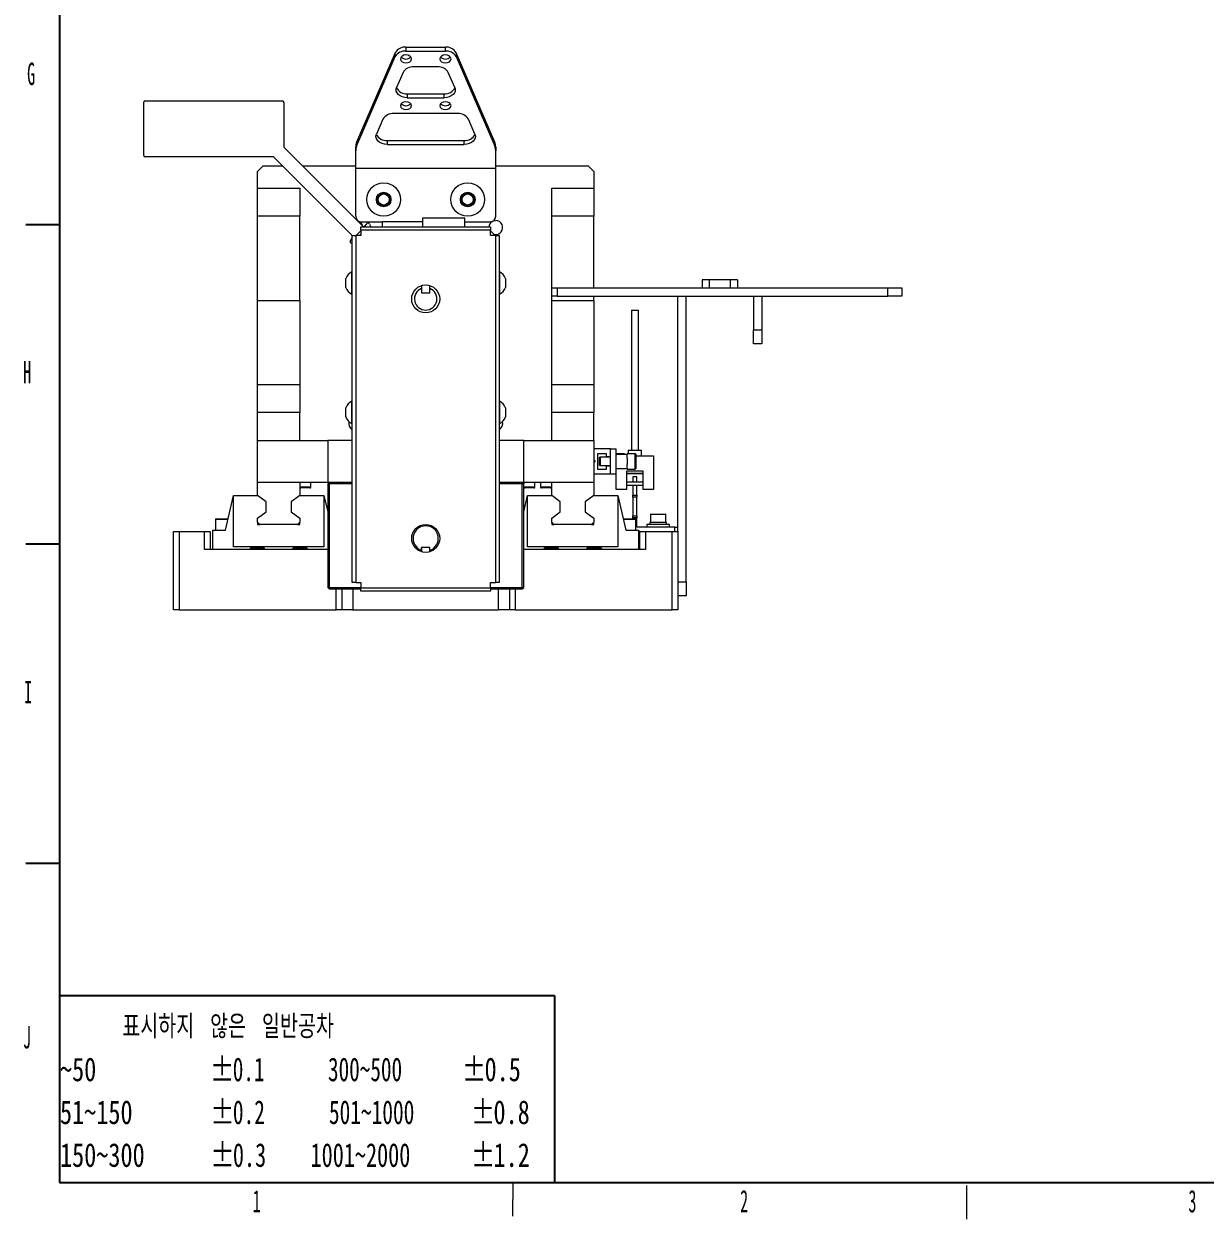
# Model space of a CAD drawing. Header units: millimetres. Extents: x 19 to 1667, y -46 to 1235.
# Drawn here: x 19.3 to 441.1, y 8.2 to 434.9 of the extents above; entities that cross this region are included whole.
import ezdxf

# ---------------------------------------------------------------- set-up
doc = ezdxf.new("R2010")
doc.units = ezdxf.units.MM
doc.header["$LTSCALE"] = 4
doc.layers.add('12', color=4, linetype='Continuous')
doc.styles.add('SLDTEXTSTYLE10', font='TXT', dxfattribs={"width": 0.75, "bigfont": 'bigfont'})
doc.styles.add('SLDTEXTSTYLE11', font='TXT', dxfattribs={"width": 0.75})
doc.styles.add('SLDTEXTSTYLE12', font='TXT', dxfattribs={"width": 0.65625})
doc.styles.add('SLDTEXTSTYLE13', font='TXT', dxfattribs={"width": 0.661765})
doc.styles.add('SLDTEXTSTYLE14', font='TXT', dxfattribs={"width": 0.6875})
doc.styles.add('SLDTEXTSTYLE5', font='TXT', dxfattribs={"width": 0.525})

# ---------------------------------------------------------------- blocks, each defined once
blk = doc.blocks.new('블록12')
for p, q in [((31.99, 1161.2), (31.99, 21.2)), ((31.99, 363.2), (19.99, 363.2)), ((31.99, 249.2), (19.99, 249.2)), ((31.99, 135.2), (19.99, 135.2)), ((31.99, 88.06), (208.79, 88.06)), ((208.79, 88.06), (208.79, 21.2)), ((31.99, 21.2), (1651.99, 21.2))]:
    blk.add_line(p, q)
at = {"color": 9, "linetype": 'Continuous', "lineweight": 18}
for p, q in [((193.98, 9.2), (193.99, 21.2)), ((355.99, 8.18), (355.99, 20.18))]:
    blk.add_line(p, q, dxfattribs=at)

msp = doc.modelspace()

# ---------------------------------------------------------------- linework, layer by layer
at = {"color": 7, "linetype": 'Continuous', "lineweight": 18}
for p, q in [((151.944, 424.633), (138.156, 392.674)), ((138.156, 391.259), (151.944, 423.219)), ((151.944, 423.219), (151.944, 424.633)), ((155.77, 426.636), (155.77, 425.222)), ((155.77, 426.636), (169.846, 426.636)), ((155.77, 425.222), (169.846, 425.222)), ((169.846, 425.222), (169.846, 426.636)), ((173.672, 424.633), (173.672, 423.219)), ((187.46, 392.674), (173.672, 424.633)), ((173.672, 423.219), (187.46, 391.259)), ((167.059, 419.565), (158.557, 419.565)), ((154.731, 417.562), (152.417, 412.198)), ((173.199, 412.198), (170.885, 417.562)), ((156.243, 409.959), (156.243, 408.544)), ((156.243, 409.959), (169.373, 409.959)), ((169.373, 408.544), (169.373, 409.959)), ((62.113, 387.91), (62.113, 406.91)), ((62.613, 407.41), (111.613, 407.41)), ((112.113, 406.91), (112.113, 391.152)), ((156.243, 408.544), (169.373, 408.544)), ((174.254, 402.887), (151.362, 402.887)), ((147.536, 400.884), (145.222, 395.52)), ((180.394, 395.52), (178.08, 400.884)), ((138.156, 392.674), (138.156, 391.259)), ((149.048, 393.281), (149.048, 391.867)), ((149.048, 393.281), (176.568, 393.281)), ((176.568, 391.867), (176.568, 393.281)), ((187.46, 391.259), (187.46, 392.674)), ((112.26, 390.799), (140.347, 362.711)), ((137.808, 389.609), (137.808, 391.023)), ((137.808, 383.381), (137.808, 389.609)), ((149.048, 391.867), (176.568, 391.867)), ((187.808, 391.023), (187.808, 389.609)), ((187.808, 383.381), (187.808, 389.609)), ((108.371, 387.41), (62.613, 387.41)), ((104.808, 384.21), (102.808, 382.21)), ((104.808, 384.21), (111.778, 384.21)), ((136.608, 359.379), (108.724, 387.263)), ((118.849, 384.21), (137.808, 384.21)), ((187.808, 384.21), (220.808, 384.21)), ((222.808, 382.21), (220.808, 384.21)), ((102.808, 376.21), (102.808, 382.21)), ((137.808, 383.381), (187.808, 383.381)), ((137.808, 366.21), (137.808, 383.381)), ((187.808, 366.21), (187.808, 383.381)), ((222.808, 382.21), (222.808, 376.21)), ((102.808, 376.21), (117.808, 376.21)), ((102.808, 366.21), (102.808, 376.21)), ((117.808, 376.21), (117.808, 366.21)), ((207.808, 376.21), (222.808, 376.21)), ((207.808, 366.21), (207.808, 376.21)), ((222.808, 376.21), (222.808, 366.21)), ((147.214, 369.978), (145.579, 371.608)), ((148.402, 374.442), (146.172, 373.84)), ((148.402, 374.442), (150.038, 372.811)), ((177.214, 369.978), (175.579, 371.608)), ((178.402, 374.442), (176.172, 373.84)), ((178.402, 374.442), (180.038, 372.811)), ((147.214, 369.978), (149.444, 370.58)), ((177.214, 369.978), (179.444, 370.58)), ((117.808, 366.21), (102.808, 366.21)), ((102.808, 336.21), (102.808, 366.21)), ((117.808, 336.21), (117.808, 366.21)), ((138.426, 364.632), (138.698, 364.546)), ((139.808, 364.21), (147.43, 364.21)), ((141.054, 362.711), (141.939, 363.596)), ((142.755, 363.434), (143.179, 362.41)), ((147.43, 362.41), (147.43, 364.215)), ((161.658, 364.215), (147.43, 364.215)), ((161.658, 365.515), (161.658, 362.41)), ((176.758, 365.515), (161.658, 365.515)), ((176.758, 362.41), (176.758, 365.515)), ((176.758, 364.21), (185.808, 364.21)), ((186.918, 364.546), (187.808, 364.71)), ((222.808, 366.21), (207.808, 366.21)), ((207.808, 340.71), (207.808, 366.21)), ((222.808, 340.71), (222.808, 366.21)), ((136.608, 235.41), (136.608, 359.41)), ((136.608, 359.41), (137.808, 359.41)), ((137.808, 359.41), (137.808, 235.41)), ((139.608, 359.41), (137.808, 359.41)), ((139.608, 361.01), (138.008, 359.41)), ((139.608, 359.754), (139.333, 359.41)), ((139.608, 362.41), (186.008, 362.41)), ((139.608, 361.21), (139.608, 362.41)), ((186.008, 361.21), (139.608, 361.21)), ((139.608, 361.21), (139.608, 359.41)), ((186.008, 362.41), (186.008, 361.21)), ((186.008, 359.41), (186.008, 361.21)), ((187.608, 359.41), (186.008, 361.01)), ((186.284, 359.41), (186.008, 359.754)), ((187.808, 359.41), (186.008, 359.41)), ((187.808, 235.41), (187.808, 359.41)), ((187.808, 359.41), (189.008, 359.41)), ((189.008, 359.41), (189.008, 235.41)), ((135.927, 357.584), (136.608, 358.265)), ((136.608, 356.553), (136.089, 356.768)), ((136.608, 346.41), (136.408, 346.41)), ((136.408, 338.41), (136.408, 346.41)), ((189.208, 346.41), (189.008, 346.41)), ((189.208, 346.41), (189.208, 338.41)), ((134.308, 340.766), (134.308, 344.053)), ((161.308, 341.485), (161.308, 340.423)), ((164.308, 340.423), (164.308, 341.485)), ((191.308, 344.053), (191.308, 340.766)), ((261.508, 343.51), (261.508, 340.71)), ((264.058, 343.51), (261.508, 343.51)), ((264.058, 343.51), (264.058, 340.71)), ((271.558, 343.51), (264.058, 343.51)), ((271.558, 343.51), (271.558, 340.71)), ((274.108, 343.51), (271.558, 343.51)), ((274.108, 343.51), (274.108, 340.71)), ((136.408, 338.41), (136.608, 338.41)), ((161.308, 340.423), (161.308, 338.915)), ((161.308, 338.915), (164.308, 338.915)), ((164.308, 338.915), (164.308, 340.423)), ((189.008, 338.41), (189.208, 338.41)), ((207.808, 337.71), (207.808, 340.71)), ((207.808, 340.71), (209.808, 340.71)), ((209.808, 337.71), (207.808, 337.71)), ((207.808, 336.21), (207.808, 337.71)), ((209.808, 340.71), (209.808, 337.71)), ((209.808, 340.71), (327.808, 340.71)), ((209.808, 337.71), (327.808, 337.71)), ((222.808, 336.21), (222.808, 337.71)), ((252.808, 253.71), (252.808, 337.71)), ((255.808, 235.71), (255.808, 337.71)), ((279.808, 337.71), (279.808, 325.71)), ((282.808, 337.71), (282.808, 325.71)), ((327.808, 337.71), (327.808, 340.71)), ((327.808, 340.71), (332.808, 340.71)), ((332.808, 337.71), (327.808, 337.71)), ((332.808, 340.71), (332.808, 337.71)), ((102.808, 336.21), (117.808, 336.21)), ((102.808, 306.21), (102.808, 336.21)), ((117.808, 336.21), (117.808, 306.21)), ((207.808, 336.21), (222.808, 336.21)), ((207.808, 306.21), (207.808, 336.21)), ((222.808, 336.21), (222.808, 306.21)), ((236.258, 332.71), (236.258, 282.71)), ((236.258, 332.71), (238.758, 332.71)), ((238.758, 282.71), (238.758, 332.71)), ((279.808, 325.71), (282.808, 325.71)), ((279.808, 320.71), (279.808, 325.71)), ((282.808, 325.71), (282.808, 320.71)), ((282.808, 320.71), (279.808, 320.71)), ((102.808, 306.21), (117.808, 306.21)), ((102.808, 296.21), (102.808, 306.21)), ((117.808, 306.21), (117.808, 296.21)), ((207.808, 306.21), (222.808, 306.21)), ((207.808, 296.21), (207.808, 306.21)), ((222.808, 306.21), (222.808, 296.21)), ((136.608, 300.21), (136.408, 300.21)), ((136.408, 292.21), (136.408, 300.21)), ((189.208, 300.21), (189.008, 300.21)), ((189.208, 300.21), (189.208, 292.21)), ((102.808, 286.21), (102.808, 296.21)), ((117.808, 296.21), (102.808, 296.21)), ((117.808, 286.21), (117.808, 296.21)), ((134.308, 294.566), (134.308, 297.853)), ((191.308, 297.853), (191.308, 294.566)), ((207.808, 286.21), (207.808, 296.21)), ((222.808, 296.21), (207.808, 296.21)), ((222.808, 286.21), (222.808, 296.21)), ((136.408, 292.21), (136.608, 292.21)), ((189.008, 292.21), (189.208, 292.21)), ((102.808, 271.21), (102.808, 286.21)), ((102.808, 286.21), (127.808, 286.21)), ((127.808, 286.21), (127.808, 271.21)), ((136.608, 286.21), (127.808, 286.21)), ((197.808, 286.21), (189.008, 286.21)), ((197.808, 271.21), (197.808, 286.21)), ((197.808, 286.21), (222.808, 286.21)), ((222.808, 286.21), (222.808, 271.21)), ((228.808, 283.21), (222.808, 283.21)), ((228.808, 280.41), (228.808, 283.21)), ((228.808, 283.21), (230.808, 283.21)), ((230.808, 274.21), (230.808, 283.21)), ((235.108, 282.71), (235.108, 281.46)), ((235.108, 282.71), (239.908, 282.71)), ((239.908, 280.71), (239.908, 282.71)), ((222.808, 279.21), (223.308, 278.71)), ((223.308, 278.71), (222.808, 278.21)), ((224.308, 281.56), (227.308, 281.56)), ((224.308, 275.86), (224.308, 281.56)), ((225.089, 280.21), (224.808, 279.929)), ((224.808, 279.929), (224.808, 278.71)), ((224.808, 278.71), (224.808, 277.49)), ((224.808, 277.49), (225.089, 277.21)), ((228.808, 280.21), (225.089, 280.21)), ((225.089, 280.21), (225.089, 278.71)), ((225.089, 278.71), (225.089, 277.21)), ((227.308, 281.56), (227.308, 280.41)), ((227.308, 280.41), (228.808, 280.41)), ((228.808, 277.01), (228.808, 280.41)), ((233.658, 281.46), (230.808, 281.46)), ((234.808, 281.21), (230.808, 281.21)), ((233.658, 281.21), (233.658, 281.46)), ((233.808, 281.31), (233.808, 281.21)), ((237.658, 281.46), (234.808, 281.46)), ((234.808, 281.46), (234.808, 281.21)), ((234.808, 279.855), (234.808, 281.21)), ((234.808, 279.855), (234.808, 278.71)), ((234.808, 278.71), (234.808, 277.564)), ((234.808, 276.21), (234.808, 277.564)), ((237.658, 278.71), (237.658, 281.46)), ((237.658, 275.96), (237.658, 278.71)), ((237.808, 281.31), (237.808, 278.71)), ((237.808, 280.71), (244.208, 280.71)), ((237.808, 278.71), (237.808, 276.11)), ((244.208, 280.71), (244.208, 268.71)), ((222.808, 274.21), (228.808, 274.21)), ((227.308, 275.86), (224.308, 275.86)), ((225.089, 277.21), (228.808, 277.21)), ((227.308, 277.01), (227.308, 275.86)), ((228.808, 277.01), (227.308, 277.01)), ((228.808, 274.21), (228.808, 277.01)), ((228.808, 274.21), (230.808, 274.21)), ((230.808, 276.21), (234.808, 276.21)), ((230.808, 268.71), (230.808, 274.21)), ((240.508, 275.21), (234.508, 275.21)), ((234.508, 275.21), (234.508, 268.71)), ((234.508, 274.51), (240.508, 274.51)), ((240.508, 274.21), (234.508, 274.21)), ((234.808, 276.21), (234.808, 275.96)), ((234.808, 275.96), (237.658, 275.96)), ((238.258, 273.21), (236.758, 273.21)), ((236.758, 273.21), (236.758, 271.31)), ((238.258, 271.31), (238.258, 273.21)), ((240.508, 268.71), (240.508, 275.21)), ((102.808, 266.51), (102.808, 271.21)), ((127.808, 271.21), (102.808, 271.21)), ((117.808, 271.21), (117.808, 266.51)), ((117.808, 269.61), (119.808, 269.61)), ((119.808, 269.21), (118.208, 269.21)), ((119.808, 269.61), (121.808, 269.61)), ((121.408, 269.21), (119.808, 269.21)), ((121.808, 269.61), (121.808, 271.21)), ((128.308, 271.21), (127.808, 270.71)), ((136.608, 271.21), (127.808, 271.21)), ((127.808, 270.71), (128.308, 270.71)), ((127.808, 270.71), (127.808, 233.71)), ((128.308, 270.71), (128.308, 271.21)), ((128.308, 270.71), (128.308, 233.71)), ((136.608, 270.71), (128.308, 270.71)), ((197.808, 271.21), (189.008, 271.21)), ((197.308, 270.71), (189.008, 270.71)), ((197.308, 271.21), (197.308, 270.71)), ((197.808, 270.71), (197.308, 271.21)), ((197.308, 233.71), (197.308, 270.71)), ((197.308, 270.71), (197.808, 270.71)), ((197.808, 271.21), (197.808, 270.71)), ((222.808, 271.21), (197.808, 271.21)), ((197.808, 233.71), (197.808, 270.71)), ((197.808, 269.61), (199.808, 269.61)), ((199.808, 269.21), (198.208, 269.21)), ((199.808, 269.61), (201.808, 269.61)), ((201.408, 269.21), (199.808, 269.21)), ((201.808, 269.61), (201.808, 271.21)), ((203.808, 271.21), (203.808, 269.61)), ((203.808, 269.61), (205.808, 269.61)), ((205.808, 269.21), (204.208, 269.21)), ((205.808, 269.61), (207.808, 269.61)), ((207.408, 269.21), (205.808, 269.21)), ((207.808, 266.51), (207.808, 271.21)), ((222.808, 271.21), (222.808, 266.51)), ((240.508, 271.31), (234.508, 271.31)), ((240.508, 270.11), (234.508, 270.11)), ((236.758, 270.11), (236.758, 266.624)), ((238.258, 266.624), (238.258, 270.11)), ((91.307, 254.21), (94.158, 266.51)), ((94.158, 248.175), (94.158, 266.51)), ((94.158, 266.51), (102.808, 266.51)), ((105.808, 264.26), (102.808, 266.51)), ((117.808, 266.51), (114.808, 264.26)), ((117.808, 266.51), (126.458, 266.51)), ((126.458, 266.51), (126.458, 248.175)), ((126.458, 266.51), (127.808, 260.685)), ((197.808, 260.685), (199.158, 266.51)), ((199.158, 248.175), (199.158, 266.51)), ((199.158, 266.51), (207.808, 266.51)), ((210.808, 264.26), (207.808, 266.51)), ((222.808, 266.51), (219.808, 264.26)), ((222.808, 266.51), (231.458, 266.51)), ((234.508, 268.71), (230.808, 268.71)), ((231.458, 266.51), (231.458, 248.175)), ((231.458, 266.51), (234.309, 254.21)), ((236.758, 266.624), (238.258, 266.624)), ((236.758, 265.917), (236.758, 266.624)), ((238.258, 265.917), (236.758, 265.917)), ((236.758, 265.917), (236.758, 259.253)), ((238.258, 266.624), (238.258, 265.917)), ((238.258, 259.253), (238.258, 265.917)), ((244.208, 268.71), (240.508, 268.71)), ((102.808, 258.46), (105.808, 260.71)), ((105.808, 260.71), (105.808, 264.26)), ((114.808, 264.26), (114.808, 260.71)), ((114.808, 260.71), (117.808, 258.46)), ((207.808, 258.46), (210.808, 260.71)), ((210.808, 260.71), (210.808, 264.26)), ((219.808, 264.26), (219.808, 260.71)), ((219.808, 260.71), (222.808, 258.46)), ((87.808, 258.01), (87.808, 254.21)), ((92.188, 258.01), (87.808, 258.01)), ((88.008, 258.21), (91.372, 258.21)), ((91.372, 258.21), (92.234, 258.21)), ((102.808, 256.96), (102.808, 258.46)), ((103.558, 256.21), (102.808, 256.96)), ((102.808, 256.96), (102.808, 256.21)), ((102.808, 256.21), (103.558, 256.21)), ((117.058, 256.21), (103.558, 256.21)), ((117.808, 256.96), (117.058, 256.21)), ((117.058, 256.21), (117.808, 256.21)), ((117.808, 258.46), (117.808, 256.96)), ((117.808, 256.21), (117.808, 256.96)), ((207.808, 256.96), (207.808, 258.46)), ((208.558, 256.21), (207.808, 256.96)), ((207.808, 256.96), (207.808, 256.21)), ((207.808, 256.21), (208.558, 256.21)), ((222.058, 256.21), (208.558, 256.21)), ((222.808, 256.96), (222.058, 256.21)), ((222.058, 256.21), (222.808, 256.21)), ((222.808, 258.46), (222.808, 256.96)), ((222.808, 256.21), (222.808, 256.96)), ((233.382, 258.21), (237.608, 258.21)), ((237.808, 258.01), (233.428, 258.01)), ((236.758, 259.253), (238.258, 259.253)), ((236.758, 258.546), (236.758, 259.253)), ((238.258, 258.546), (236.758, 258.546)), ((236.758, 258.21), (236.758, 258.546)), ((237.808, 254.21), (237.808, 258.01)), ((238.258, 259.253), (238.258, 258.546)), ((238.258, 255.21), (238.258, 258.546)), ((241.808, 256.21), (241.808, 255.21)), ((249.808, 256.21), (241.808, 256.21)), ((242.858, 256.91), (242.858, 256.21)), ((248.758, 256.91), (242.858, 256.91)), ((243.058, 259.76), (243.058, 256.91)), ((248.558, 259.76), (243.058, 259.76)), ((243.208, 259.91), (248.408, 259.91)), ((248.558, 256.91), (248.558, 259.76)), ((248.758, 256.21), (248.758, 256.91)), ((249.808, 255.21), (249.808, 256.21)), ((72.808, 225.71), (72.808, 253.71)), ((72.808, 253.71), (74.808, 253.71)), ((74.808, 253.71), (74.808, 225.71)), ((74.808, 253.71), (83.808, 253.71)), ((83.808, 247.21), (83.808, 253.71)), ((83.808, 253.71), (85.808, 253.71)), ((85.808, 253.71), (85.808, 247.21)), ((86.808, 247.21), (86.808, 254.21)), ((86.808, 254.21), (91.307, 254.21)), ((234.309, 254.21), (238.808, 254.21)), ((251.808, 255.21), (238.258, 255.21)), ((238.808, 254.21), (238.808, 247.21)), ((239.308, 253.71), (238.808, 253.71)), ((239.308, 247.21), (239.308, 253.71)), ((239.308, 253.71), (241.308, 253.71)), ((241.308, 253.71), (241.308, 247.21)), ((241.308, 253.71), (250.808, 253.71)), ((250.808, 225.71), (250.808, 253.71)), ((250.808, 253.71), (252.808, 253.71)), ((251.808, 253.71), (251.808, 255.21)), ((251.808, 255.21), (252.808, 255.21)), ((252.808, 253.71), (252.808, 225.71)), ((126.458, 248.175), (94.158, 248.175)), ((100.216, 247.692), (99.733, 247.21)), ((105.126, 247.692), (100.216, 247.692)), ((105.608, 247.21), (105.126, 247.692)), ((115.491, 247.692), (115.008, 247.21)), ((120.401, 247.692), (115.491, 247.692)), ((120.883, 247.21), (120.401, 247.692)), ((164.308, 248.01), (161.308, 248.01)), ((161.308, 248.01), (161.308, 246.967)), ((161.308, 246.44), (161.308, 248.01)), ((164.308, 246.967), (164.308, 248.01)), ((164.308, 246.44), (164.308, 248.01)), ((231.458, 248.175), (199.158, 248.175)), ((205.216, 247.692), (204.733, 247.21)), ((210.126, 247.692), (205.216, 247.692)), ((210.608, 247.21), (210.126, 247.692)), ((220.491, 247.692), (220.008, 247.21)), ((225.401, 247.692), (220.491, 247.692)), ((225.883, 247.21), (225.401, 247.692)), ((127.808, 247.21), (83.808, 247.21)), ((161.308, 246.967), (161.308, 246.44)), ((164.308, 246.44), (164.308, 246.967)), ((241.308, 247.21), (197.808, 247.21)), ((137.808, 235.41), (136.608, 235.41)), ((137.808, 235.41), (139.608, 235.41)), ((139.608, 235.41), (139.608, 233.61)), ((186.008, 235.41), (187.808, 235.41)), ((186.008, 233.61), (186.008, 235.41)), ((189.008, 235.41), (187.808, 235.41)), ((252.808, 235.71), (255.808, 235.71)), ((255.808, 235.71), (255.808, 230.71)), ((127.808, 233.71), (128.308, 233.21)), ((128.308, 233.71), (127.808, 233.71)), ((128.308, 233.71), (139.608, 233.71)), ((128.308, 233.21), (128.308, 233.71)), ((128.308, 233.21), (139.608, 233.21)), ((130.808, 225.71), (130.808, 233.21)), ((132.808, 233.21), (132.808, 225.71)), ((136.808, 233.21), (136.808, 225.71)), ((139.608, 233.61), (186.008, 233.61)), ((139.608, 232.41), (139.608, 233.61)), ((186.008, 232.41), (139.608, 232.41)), ((186.008, 233.71), (197.308, 233.71)), ((186.008, 233.61), (186.008, 232.41)), ((186.008, 233.21), (197.308, 233.21)), ((188.808, 225.71), (188.808, 233.21)), ((192.808, 225.71), (192.808, 233.21)), ((194.808, 233.21), (194.808, 225.71)), ((197.308, 233.71), (197.308, 233.21)), ((197.808, 233.71), (197.308, 233.71)), ((197.308, 233.21), (197.808, 233.71)), ((255.808, 230.71), (252.808, 230.71)), ((74.808, 225.71), (72.808, 225.71)), ((74.808, 225.71), (130.808, 225.71)), ((132.808, 225.71), (130.808, 225.71)), ((136.808, 225.71), (132.808, 225.71)), ((136.808, 225.71), (188.808, 225.71)), ((192.808, 225.71), (188.808, 225.71)), ((194.808, 225.71), (192.808, 225.71)), ((194.808, 225.71), (250.808, 225.71)), ((252.808, 225.71), (250.808, 225.71))]:
    msp.add_line(p, q, dxfattribs=at)
at = {"color": 7, "linetype": 'Continuous', "lineweight": 18, "flags": 128}
for points in [[(155.77, 420.979), (156.535, 421.087), (157.184, 421.394), (157.618, 421.852), (157.77, 422.394), (157.618, 422.935), (157.184, 423.394), (156.535, 423.7), (155.77, 423.808), (155.005, 423.7), (154.356, 423.394), (153.922, 422.935), (153.77, 422.394), (153.922, 421.852), (154.356, 421.394), (155.005, 421.087), (155.77, 420.979)], [(169.846, 423.808), (169.081, 423.7), (168.432, 423.394), (167.999, 422.935), (167.846, 422.394), (167.999, 421.852), (168.432, 421.394), (169.081, 421.087), (169.846, 420.979), (170.612, 421.087), (171.261, 421.394), (171.694, 421.852), (171.846, 422.394), (171.694, 422.935), (171.261, 423.394), (170.612, 423.7), (169.846, 423.808)], [(156.243, 408.544), (155.318, 408.621), (154.443, 408.847), (153.666, 409.21), (153.028, 409.69), (152.565, 410.261), (152.301, 410.892), (152.251, 411.55), (152.417, 412.198)], [(173.199, 412.198), (173.366, 411.55), (173.315, 410.892), (173.051, 410.261), (172.588, 409.69), (171.951, 409.21), (171.173, 408.847), (170.298, 408.621), (169.373, 408.544)], [(155.77, 404.302), (156.535, 404.409), (157.184, 404.716), (157.618, 405.175), (157.77, 405.716), (157.618, 406.257), (157.184, 406.716), (156.535, 407.022), (155.77, 407.13), (155.005, 407.022), (154.356, 406.716), (153.922, 406.257), (153.77, 405.716), (153.922, 405.175), (154.356, 404.716), (155.005, 404.409), (155.77, 404.302)], [(169.846, 407.13), (169.081, 407.022), (168.432, 406.716), (167.999, 406.257), (167.846, 405.716), (167.999, 405.175), (168.432, 404.716), (169.081, 404.409), (169.846, 404.302), (170.612, 404.409), (171.261, 404.716), (171.694, 405.175), (171.846, 405.716), (171.694, 406.257), (171.261, 406.716), (170.612, 407.022), (169.846, 407.13)], [(149.048, 391.867), (148.123, 391.943), (147.248, 392.169), (146.471, 392.532), (145.833, 393.012), (145.37, 393.583), (145.106, 394.215), (145.056, 394.872), (145.222, 395.52)], [(180.394, 395.52), (180.561, 394.872), (180.51, 394.215), (180.246, 393.583), (179.783, 393.012), (179.146, 392.532), (178.368, 392.169), (177.493, 391.943), (176.568, 391.867)]]:
    msp.add_lwpolyline(points, dxfattribs=at)
at = {"color": 7, "linetype": 'Continuous', "lineweight": 18}
for centre, radius in [((147.808, 372.21), 6), ((177.808, 372.21), 6), ((147.808, 372.21), 2.609), ((147.808, 372.21), 1.98), ((177.808, 372.21), 2.609), ((177.808, 372.21), 1.98), ((162.808, 336.715), 5), ((162.808, 251.21), 5)]:
    msp.add_circle(centre, radius, dxfattribs=at)
for centre, radius, start, end in [((155.459, 422.574), 4.074, 85.63, 149.64041), ((155.459, 421.16), 4.074, 85.63, 149.64041), ((155.77, 424.73), 2.378, 223.25606, 316.74394), ((169.846, 424.73), 2.378, 223.25606, 316.74394), ((170.157, 422.574), 4.074, 30.35959, 94.37), ((170.157, 421.16), 4.074, 30.35959, 94.37), ((158.247, 415.503), 4.074, 85.63, 149.64041), ((167.37, 415.503), 4.074, 30.35959, 94.37), ((155.878, 413.889), 3.947, 207.2785, 275.30047), ((169.738, 413.889), 3.947, 264.69953, 332.7215), ((62.613, 406.91), 0.5, 90, 180), ((111.613, 406.91), 0.5, 0, 90), ((155.77, 408.053), 2.378, 223.25606, 316.74394), ((169.846, 408.053), 2.378, 223.25606, 316.74394), ((151.052, 398.825), 4.074, 85.63, 149.64041), ((174.565, 398.825), 4.074, 30.35959, 94.37), ((141.963, 391.009), 4.155, 156.37822, 179.80254), ((148.683, 397.211), 3.947, 207.2785, 275.30047), ((176.933, 397.211), 3.947, 264.69953, 332.7215), ((183.653, 391.009), 4.155, 0.19746, 23.62178), ((112.613, 391.152), 0.5, 180, 225), ((141.963, 389.594), 4.155, 156.37822, 179.80254), ((183.653, 389.594), 4.155, 0.19746, 23.62178), ((62.613, 387.91), 0.5, 180, 270), ((108.371, 386.91), 0.5, 45, 90), ((147.808, 372.21), 2.309, 135.10195, 195.10195), ((147.808, 372.21), 2.309, 195.10195, 255.10195), ((147.808, 372.21), 2.309, 75.10195, 135.10195), ((147.808, 372.21), 2.309, 15.10195, 75.10195), ((147.808, 372.21), 2.309, 315.10195, 15.10195), ((177.808, 372.21), 2.309, 135.10195, 195.10195), ((177.808, 372.21), 2.309, 195.10195, 255.10195), ((177.808, 372.21), 2.309, 75.10195, 135.10195), ((177.808, 372.21), 2.309, 15.10195, 75.10195), ((177.808, 372.21), 2.309, 315.10195, 15.10195), ((147.808, 372.21), 2.309, 255.10195, 315.10195), ((177.808, 372.21), 2.309, 255.10195, 315.10195), ((139.808, 366.21), 2, 180, 270), ((137.808, 362.21), 2.5, 14.31869, 57.73188), ((142.293, 363.243), 0.5, 22.5, 135), ((187.808, 362.21), 2.5, 122.26812, 175.41143), ((185.808, 366.21), 2, 270, 0), ((187.808, 362.21), 2.5, 256.94806, 90), ((140.701, 363.065), 0.5, 225, 315), ((136.28, 357.23), 0.5, 135, 247.5), ((138.525, 342.41), 4.525, 117.88448, 158.70673), ((187.092, 342.41), 4.525, 21.29327, 62.11552), ((138.525, 342.41), 4.525, 201.29327, 242.11552), ((162.808, 336.715), 4, 112.02431, 67.97569), ((187.092, 342.41), 4.525, 297.88448, 338.70673), ((138.525, 296.21), 4.525, 117.88448, 158.70673), ((187.092, 296.21), 4.525, 21.29327, 62.11552), ((138.525, 296.21), 4.525, 201.29327, 242.11552), ((187.092, 296.21), 4.525, 297.88448, 338.70673), ((137.808, 292.21), 2.5, 163.39083, 241.3146), ((187.808, 292.21), 2.5, 298.6854, 16.60917), ((233.658, 281.31), 0.15, 360, 90), ((237.658, 281.31), 0.15, 360, 90), ((237.658, 276.11), 0.15, 270, 0), ((118.208, 269.61), 0.4, 180, 270), ((121.408, 269.61), 0.4, 270, 0), ((198.208, 269.61), 0.4, 180, 270), ((201.408, 269.61), 0.4, 270, 360), ((204.208, 269.61), 0.4, 180, 270), ((207.408, 269.61), 0.4, 270, 0), ((88.008, 258.01), 0.2, 90, 180), ((237.608, 258.01), 0.2, 0, 90), ((243.208, 259.76), 0.15, 90, 180), ((248.408, 259.76), 0.15, 0, 90), ((162.808, 251.21), 4.5, 289.47122, 250.52878)]:
    msp.add_arc(centre, radius, start, end, dxfattribs=at)
for points in [[(145.579, 371.608), (145.581, 371.618), (145.751, 372.258), (145.955, 373.022), (146.147, 373.746), (146.172, 373.84)], [(149.444, 370.58), (149.447, 370.59), (149.617, 371.23), (149.82, 371.994), (150.013, 372.718), (150.038, 372.811)], [(175.579, 371.608), (175.581, 371.618), (175.751, 372.258), (175.955, 373.022), (176.147, 373.746), (176.172, 373.84)], [(179.444, 370.58), (179.447, 370.59), (179.617, 371.23), (179.82, 371.994), (180.013, 372.718), (180.038, 372.811)]]:
    msp.add_open_spline(points, degree=3, knots=[0, 0, 0, 0, 0.0134031, 0.872814, 1, 1, 1, 1], dxfattribs=at)

# ---------------------------------------------------------------- block references
at = {"color": 7, "linetype": 'Continuous'}
msp.add_blockref('블록12', (0, 0), dxfattribs=at)

# ---------------------------------------------------------------- texts
at = {"layer": '12'}
for s, insert, char_height, attachment_point, style in [('G', (21.92, 421.091), 8, 2, 'SLDTEXTSTYLE5'), ('H', (20.481, 314.556), 8, 2, 'SLDTEXTSTYLE5'), ('I', (20.884, 200.34), 8, 2, 'SLDTEXTSTYLE5'), ('표시하지 않은 일반공차', (54.449, 81.166), 8.46667, 1, 'SLDTEXTSTYLE10'), ('J', (20.443, 77.12), 8, 2, 'SLDTEXTSTYLE5'), ('~50', (32.224, 65.877), 8.4667, 1, 'SLDTEXTSTYLE11'), ('%%p', (85.838, 65.877), 8.4667, 1, 'SLDTEXTSTYLE11'), ('0.1      300~500', (93.91, 65.877), 8.46667, 1, 'SLDTEXTSTYLE12'), ('%%p', (175.754, 65.877), 8.4667, 1, 'SLDTEXTSTYLE11'), ('0.5', (183.826, 65.877), 8.4667, 1, 'SLDTEXTSTYLE11'), ('%%p', (85.885, 50.588), 8.4667, 1, 'SLDTEXTSTYLE11'), ('%%p', (178.937, 50.588), 8.4667, 1, 'SLDTEXTSTYLE11'), ('51~150', (32.224, 50.588), 8.4667, 1, 'SLDTEXTSTYLE11'), ('0.2      501~1000', (93.957, 50.588), 8.46667, 1, 'SLDTEXTSTYLE13'), ('0.8', (187.009, 50.588), 8.4667, 1, 'SLDTEXTSTYLE11'), ('150~300', (32.224, 35.299), 8.4667, 1, 'SLDTEXTSTYLE11'), ('%%p', (85.901, 35.299), 8.4667, 1, 'SLDTEXTSTYLE11'), ('0.3    1001~2000', (93.972, 35.299), 8.46667, 1, 'SLDTEXTSTYLE14'), ('%%p', (178.968, 35.299), 8.4667, 1, 'SLDTEXTSTYLE11'), ('1.2', (187.04, 35.299), 8.4667, 1, 'SLDTEXTSTYLE11'), ('1', (102.477, 18.594), 8, 2, 'SLDTEXTSTYLE5'), ('2', (276.515, 18.594), 8, 2, 'SLDTEXTSTYLE5'), ('3', (436.598, 18.594), 8, 2, 'SLDTEXTSTYLE5')]:
    msp.add_mtext(s, dxfattribs=dict(at, insert=insert, char_height=char_height, attachment_point=attachment_point, style=style))

doc.saveas('drawing.dxf')
